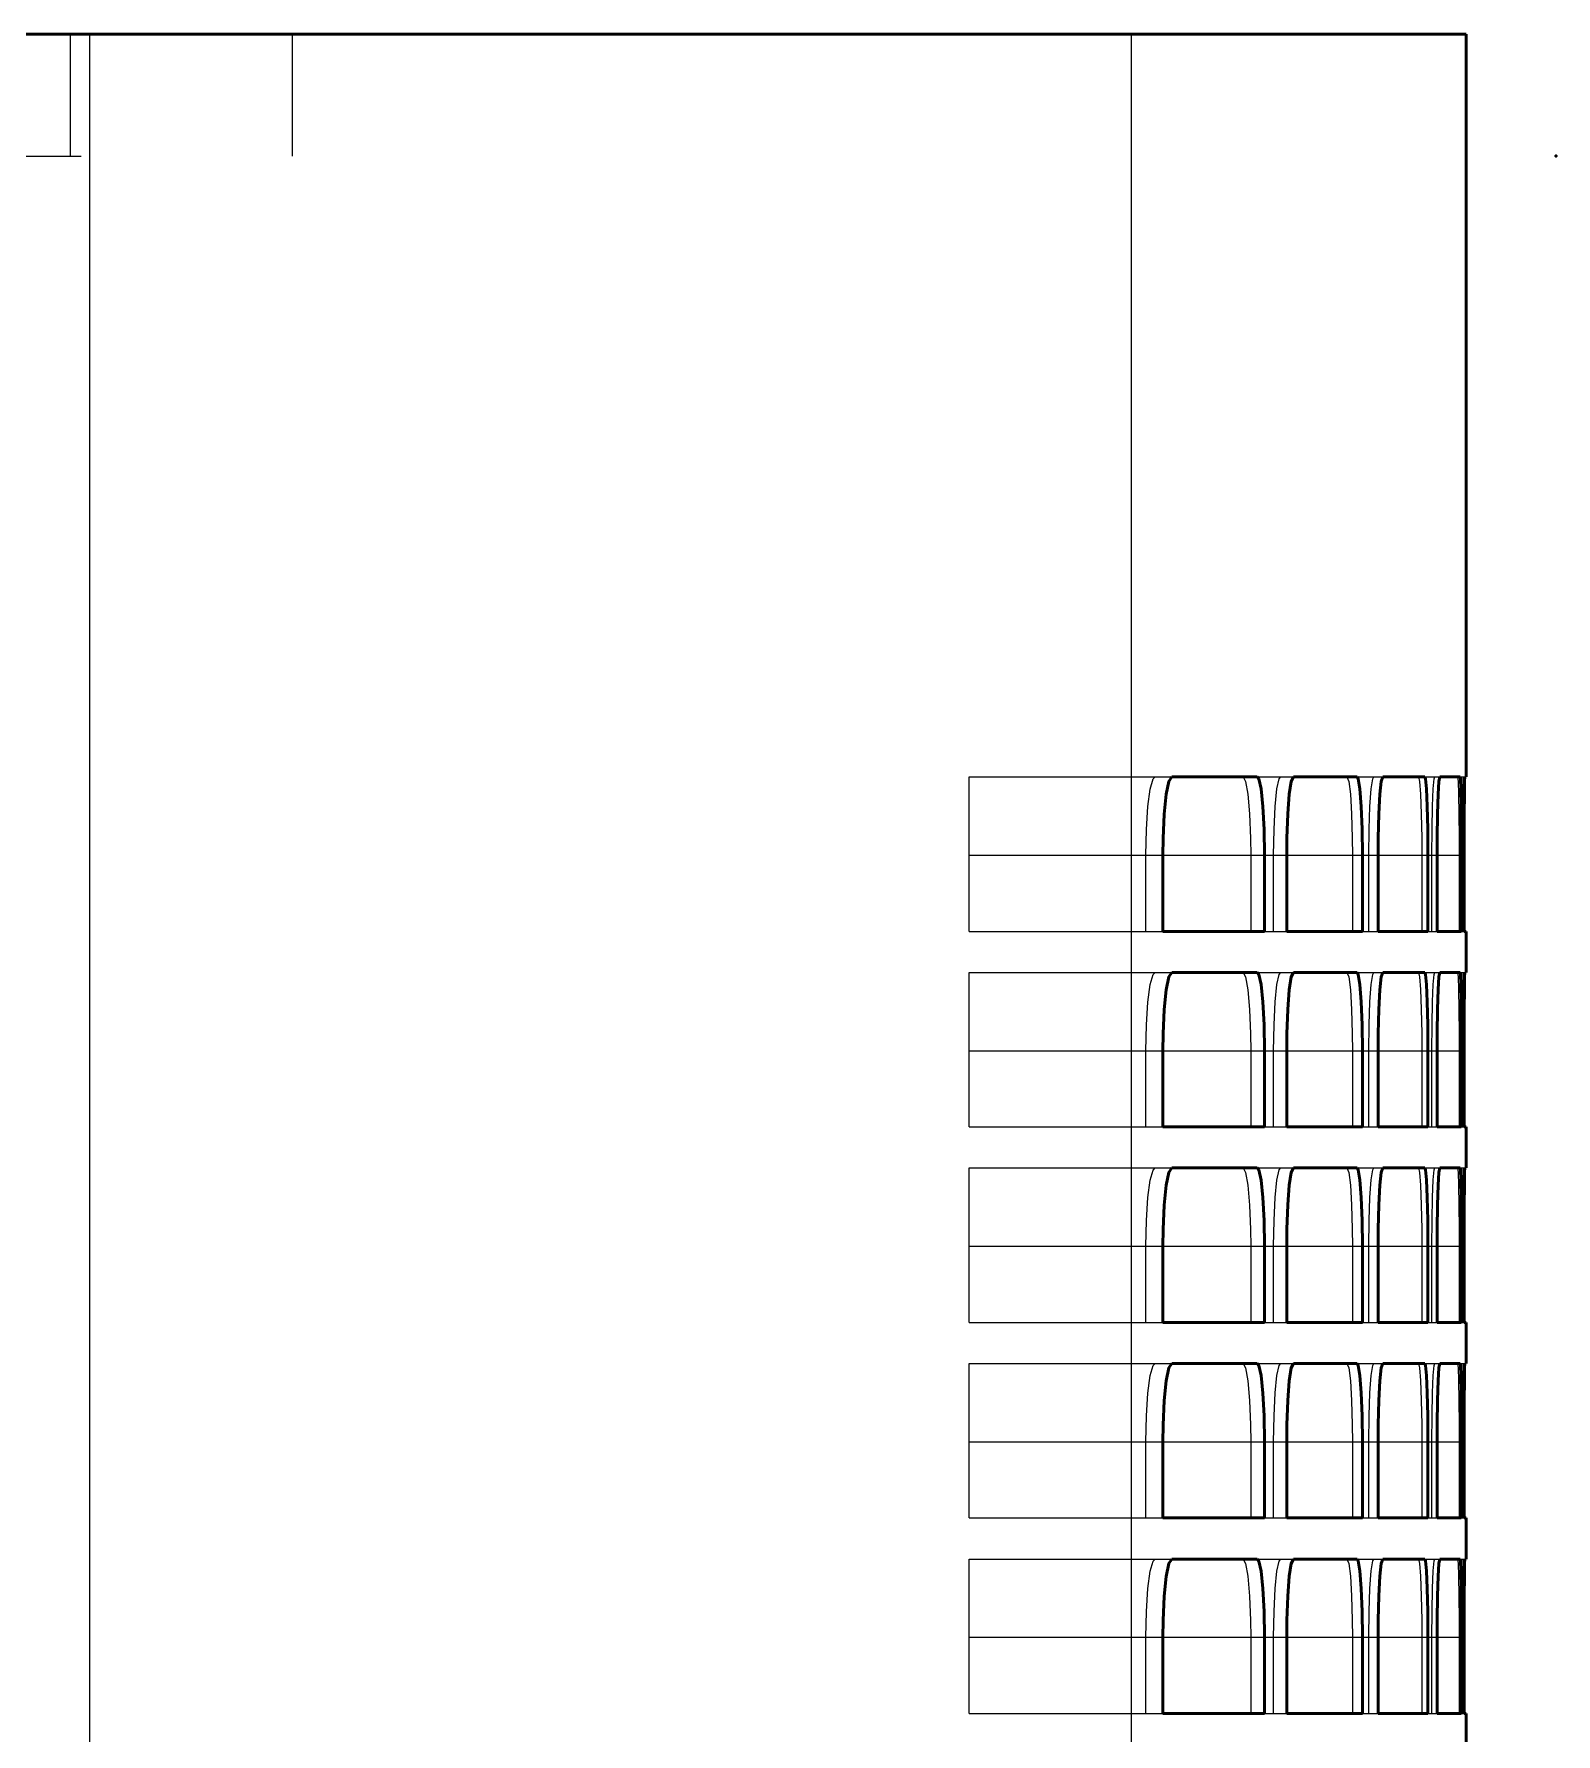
# Model space of a CAD drawing. Header units: inches. Extents: x -0.3 to 35.5, y 0 to 35.9.
# Drawn here: x 31.609 to 35.5, y 30.803 to 35.15 of the extents above; entities that cross this region are included whole.
import ezdxf

# ---------------------------------------------------------------- set-up
doc = ezdxf.new("R2010")
doc.units = ezdxf.units.IN
doc.header["$MEASUREMENT"] = 0
doc.linetypes.add('Dashed', pattern=[2, 1, -1])
for name, color, linetype, lineweight in [('2d ConnectionPoints', 7, 'Continuous', 50), ('AM_0', 7, 'Continuous', 50), ('AM_4', 3, 'Continuous', 25), ('AM_9', 6, 'Dashed', 25)]:
    doc.layers.add(name, color=color, linetype=linetype, lineweight=lineweight)

msp = doc.modelspace()

# ---------------------------------------------------------------- linework, layer by layer
at = {"layer": '2d ConnectionPoints'}
msp.add_point((35.5, 34.838), dxfattribs=at)
at = {"layer": 'AM_0'}
for p, q in [((-0.27, 35.15), (35.27, 35.15)), ((35.27, 35.15), (35.27, 33.25)), ((34.7361, 33.25), (34.5177, 33.25)), ((34.9915, 33.25), (34.829, 33.25)), ((35.1644, 33.25), (35.0573, 33.25)), ((35.255, 33.25), (35.2032, 33.25)), ((35.27, 33.25), (35.2669, 33.25)), ((34.495, 33.05), (34.495, 32.855)), ((34.7549, 32.855), (34.7549, 33.05)), ((34.8116, 33.05), (34.8116, 32.855)), ((35.0051, 32.855), (35.0051, 33.05)), ((35.0452, 33.05), (35.0452, 32.855)), ((35.1727, 32.855), (35.1727, 33.05)), ((35.1963, 33.05), (35.1963, 32.855)), ((35.258, 32.855), (35.258, 33.05)), ((35.2652, 33.05), (35.2652, 32.855)), ((34.495, 32.855), (34.7549, 32.855)), ((34.8116, 32.855), (35.0051, 32.855)), ((35.0452, 32.855), (35.1727, 32.855)), ((35.1963, 32.855), (35.258, 32.855)), ((35.2652, 32.855), (35.27, 32.855)), ((35.27, 32.855), (35.27, 32.75)), ((34.7361, 32.75), (34.5177, 32.75)), ((34.9915, 32.75), (34.829, 32.75)), ((35.1644, 32.75), (35.0573, 32.75)), ((35.255, 32.75), (35.2032, 32.75)), ((35.27, 32.75), (35.2669, 32.75)), ((34.495, 32.55), (34.495, 32.355)), ((34.7549, 32.355), (34.7549, 32.55)), ((34.8116, 32.55), (34.8116, 32.355)), ((35.0051, 32.355), (35.0051, 32.55)), ((35.0452, 32.55), (35.0452, 32.355)), ((35.1727, 32.355), (35.1727, 32.55)), ((35.1963, 32.55), (35.1963, 32.355)), ((35.258, 32.355), (35.258, 32.55)), ((35.2652, 32.55), (35.2652, 32.355)), ((34.495, 32.355), (34.7549, 32.355)), ((34.8116, 32.355), (35.0051, 32.355)), ((35.0452, 32.355), (35.1727, 32.355)), ((35.1963, 32.355), (35.258, 32.355)), ((35.2652, 32.355), (35.27, 32.355)), ((35.27, 32.355), (35.27, 32.25)), ((34.7361, 32.25), (34.5177, 32.25)), ((34.9915, 32.25), (34.829, 32.25)), ((35.1644, 32.25), (35.0573, 32.25)), ((35.255, 32.25), (35.2032, 32.25)), ((35.27, 32.25), (35.2669, 32.25)), ((34.495, 32.05), (34.495, 31.855)), ((34.7549, 31.855), (34.7549, 32.05)), ((34.8116, 32.05), (34.8116, 31.855)), ((35.0051, 31.855), (35.0051, 32.05)), ((35.0452, 32.05), (35.0452, 31.855)), ((35.1727, 31.855), (35.1727, 32.05)), ((35.1963, 32.05), (35.1963, 31.855)), ((35.258, 31.855), (35.258, 32.05)), ((35.2652, 32.05), (35.2652, 31.855)), ((34.495, 31.855), (34.7549, 31.855)), ((34.8116, 31.855), (35.0051, 31.855)), ((35.0452, 31.855), (35.1727, 31.855)), ((35.1963, 31.855), (35.258, 31.855)), ((35.2652, 31.855), (35.27, 31.855)), ((35.27, 31.855), (35.27, 31.75)), ((34.7361, 31.75), (34.5177, 31.75)), ((34.9915, 31.75), (34.829, 31.75)), ((35.1644, 31.75), (35.0573, 31.75)), ((35.255, 31.75), (35.2032, 31.75)), ((35.27, 31.75), (35.2669, 31.75)), ((34.495, 31.55), (34.495, 31.355)), ((34.7549, 31.355), (34.7549, 31.55)), ((34.8116, 31.55), (34.8116, 31.355)), ((35.0051, 31.355), (35.0051, 31.55)), ((35.0452, 31.55), (35.0452, 31.355)), ((35.1727, 31.355), (35.1727, 31.55)), ((35.1963, 31.55), (35.1963, 31.355)), ((35.258, 31.355), (35.258, 31.55)), ((35.2652, 31.55), (35.2652, 31.355)), ((34.495, 31.355), (34.7549, 31.355)), ((34.8116, 31.355), (35.0051, 31.355)), ((35.0452, 31.355), (35.1727, 31.355)), ((35.1963, 31.355), (35.258, 31.355)), ((35.2652, 31.355), (35.27, 31.355)), ((35.27, 31.355), (35.27, 31.25)), ((34.7361, 31.25), (34.5177, 31.25)), ((34.9915, 31.25), (34.829, 31.25)), ((35.1644, 31.25), (35.0573, 31.25)), ((35.255, 31.25), (35.2032, 31.25)), ((35.27, 31.25), (35.2669, 31.25)), ((34.495, 31.05), (34.495, 30.855)), ((34.7549, 30.855), (34.7549, 31.05)), ((34.8116, 31.05), (34.8116, 30.855)), ((35.0051, 30.855), (35.0051, 31.05)), ((35.0452, 31.05), (35.0452, 30.855)), ((35.1727, 30.855), (35.1727, 31.05)), ((35.1963, 31.05), (35.1963, 30.855)), ((35.258, 30.855), (35.258, 31.05)), ((35.2652, 31.05), (35.2652, 30.855)), ((34.495, 30.855), (34.7549, 30.855)), ((34.8116, 30.855), (35.0051, 30.855)), ((35.0452, 30.855), (35.1727, 30.855)), ((35.1963, 30.855), (35.258, 30.855)), ((35.2652, 30.855), (35.27, 30.855)), ((35.27, 30.855), (35.27, 30.75))]:
    msp.add_line(p, q, dxfattribs=at)
for points in [[(34.5177, 33.25), (34.5102, 33.2386), (34.5035, 33.2057), (34.4984, 33.155), (34.4955, 33.0927), (34.495, 33.05)], [(34.7549, 33.05), (34.7538, 33.116), (34.7508, 33.1745), (34.7461, 33.2192), (34.7403, 33.2449), (34.7361, 33.25)], [(34.829, 33.25), (34.8232, 33.2387), (34.8181, 33.2059), (34.8142, 33.1554), (34.812, 33.0932), (34.8116, 33.05)], [(35.0051, 33.05), (35.0043, 33.1161), (35.0021, 33.1747), (34.9988, 33.2194), (34.9946, 33.245), (34.9915, 33.25)], [(35.0573, 33.25), (35.0533, 33.2387), (35.0498, 33.206), (35.047, 33.1557), (35.0455, 33.0936), (35.0452, 33.05)], [(35.1727, 33.05), (35.1722, 33.1162), (35.1709, 33.1749), (35.1688, 33.2195), (35.1662, 33.2451), (35.1644, 33.25)], [(35.2032, 33.25), (35.2009, 33.2387), (35.1989, 33.2061), (35.1974, 33.1559), (35.1965, 33.0938), (35.1963, 33.05)], [(35.258, 33.05), (35.2579, 33.1162), (35.2574, 33.1749), (35.2567, 33.2196), (35.2557, 33.2451), (35.255, 33.25)], [(35.2669, 33.25), (35.2664, 33.2387), (35.2659, 33.2062), (35.2655, 33.156), (35.2653, 33.0939), (35.2652, 33.05)], [(34.5177, 32.75), (34.5102, 32.7386), (34.5035, 32.7057), (34.4984, 32.655), (34.4955, 32.5927), (34.495, 32.55)], [(34.7549, 32.55), (34.7538, 32.616), (34.7508, 32.6745), (34.7461, 32.7192), (34.7403, 32.7449), (34.7361, 32.75)], [(34.829, 32.75), (34.8232, 32.7387), (34.8181, 32.7059), (34.8142, 32.6554), (34.812, 32.5932), (34.8116, 32.55)], [(35.0051, 32.55), (35.0043, 32.6161), (35.0021, 32.6747), (34.9988, 32.7194), (34.9946, 32.745), (34.9915, 32.75)], [(35.0573, 32.75), (35.0533, 32.7387), (35.0498, 32.706), (35.047, 32.6557), (35.0455, 32.5936), (35.0452, 32.55)], [(35.1727, 32.55), (35.1722, 32.6162), (35.1709, 32.6749), (35.1688, 32.7195), (35.1662, 32.7451), (35.1644, 32.75)], [(35.2032, 32.75), (35.2009, 32.7387), (35.1989, 32.7061), (35.1974, 32.6559), (35.1965, 32.5938), (35.1963, 32.55)], [(35.258, 32.55), (35.2579, 32.6162), (35.2574, 32.6749), (35.2567, 32.7196), (35.2557, 32.7451), (35.255, 32.75)], [(35.2669, 32.75), (35.2664, 32.7387), (35.2659, 32.7062), (35.2655, 32.656), (35.2653, 32.5939), (35.2652, 32.55)], [(34.5177, 32.25), (34.5102, 32.2386), (34.5035, 32.2057), (34.4984, 32.155), (34.4955, 32.0927), (34.495, 32.05)], [(34.7549, 32.05), (34.7538, 32.116), (34.7508, 32.1745), (34.7461, 32.2192), (34.7403, 32.2449), (34.7361, 32.25)], [(34.829, 32.25), (34.8232, 32.2387), (34.8181, 32.2059), (34.8142, 32.1554), (34.812, 32.0932), (34.8116, 32.05)], [(35.0051, 32.05), (35.0043, 32.1161), (35.0021, 32.1747), (34.9988, 32.2194), (34.9946, 32.245), (34.9915, 32.25)], [(35.0573, 32.25), (35.0533, 32.2387), (35.0498, 32.206), (35.047, 32.1557), (35.0455, 32.0936), (35.0452, 32.05)], [(35.1727, 32.05), (35.1722, 32.1162), (35.1709, 32.1749), (35.1688, 32.2195), (35.1662, 32.2451), (35.1644, 32.25)], [(35.2032, 32.25), (35.2009, 32.2387), (35.1989, 32.2061), (35.1974, 32.1559), (35.1965, 32.0938), (35.1963, 32.05)], [(35.258, 32.05), (35.2579, 32.1162), (35.2574, 32.1749), (35.2567, 32.2196), (35.2557, 32.2451), (35.255, 32.25)], [(35.2669, 32.25), (35.2664, 32.2387), (35.2659, 32.2062), (35.2655, 32.156), (35.2653, 32.0939), (35.2652, 32.05)], [(34.5177, 31.75), (34.5102, 31.7386), (34.5035, 31.7057), (34.4984, 31.655), (34.4955, 31.5927), (34.495, 31.55)], [(34.7549, 31.55), (34.7538, 31.616), (34.7508, 31.6745), (34.7461, 31.7192), (34.7403, 31.7449), (34.7361, 31.75)], [(34.829, 31.75), (34.8232, 31.7387), (34.8181, 31.7059), (34.8142, 31.6554), (34.812, 31.5932), (34.8116, 31.55)], [(35.0051, 31.55), (35.0043, 31.6161), (35.0021, 31.6747), (34.9988, 31.7194), (34.9946, 31.745), (34.9915, 31.75)], [(35.0573, 31.75), (35.0533, 31.7387), (35.0498, 31.706), (35.047, 31.6557), (35.0455, 31.5936), (35.0452, 31.55)], [(35.1727, 31.55), (35.1722, 31.6162), (35.1709, 31.6749), (35.1688, 31.7195), (35.1662, 31.7451), (35.1644, 31.75)], [(35.2032, 31.75), (35.2009, 31.7387), (35.1989, 31.7061), (35.1974, 31.6559), (35.1965, 31.5938), (35.1963, 31.55)], [(35.258, 31.55), (35.2579, 31.6162), (35.2574, 31.6749), (35.2567, 31.7196), (35.2557, 31.7451), (35.255, 31.75)], [(35.2669, 31.75), (35.2664, 31.7387), (35.2659, 31.7062), (35.2655, 31.656), (35.2653, 31.5939), (35.2652, 31.55)], [(34.5177, 31.25), (34.5102, 31.2386), (34.5035, 31.2057), (34.4984, 31.155), (34.4955, 31.0927), (34.495, 31.05)], [(34.7549, 31.05), (34.7538, 31.116), (34.7508, 31.1745), (34.7461, 31.2192), (34.7403, 31.2449), (34.7361, 31.25)], [(34.829, 31.25), (34.8232, 31.2387), (34.8181, 31.2059), (34.8142, 31.1554), (34.812, 31.0932), (34.8116, 31.05)], [(35.0051, 31.05), (35.0043, 31.1161), (35.0021, 31.1747), (34.9988, 31.2194), (34.9946, 31.245), (34.9915, 31.25)], [(35.0573, 31.25), (35.0533, 31.2387), (35.0498, 31.206), (35.047, 31.1557), (35.0455, 31.0936), (35.0452, 31.05)], [(35.1727, 31.05), (35.1722, 31.1162), (35.1709, 31.1749), (35.1688, 31.2195), (35.1662, 31.2451), (35.1644, 31.25)], [(35.2032, 31.25), (35.2009, 31.2387), (35.1989, 31.2061), (35.1974, 31.1559), (35.1965, 31.0938), (35.1963, 31.05)], [(35.258, 31.05), (35.2579, 31.1162), (35.2574, 31.1749), (35.2567, 31.2196), (35.2557, 31.2451), (35.255, 31.25)], [(35.2669, 31.25), (35.2664, 31.2387), (35.2659, 31.2062), (35.2655, 31.156), (35.2653, 31.0939), (35.2652, 31.05)]]:
    msp.add_lwpolyline(points, dxfattribs=at)
at = {"layer": 'AM_4'}
for p, q in [((31.7511, 35.15), (31.7511, 1.625)), ((34.4142, 35.15), (34.4142, 1.625)), ((34.495, 33.05), (34.7549, 33.05)), ((34.8116, 33.05), (35.0051, 33.05)), ((35.0452, 33.05), (35.1727, 33.05)), ((35.1963, 33.05), (35.258, 33.05)), ((34.495, 32.55), (34.7549, 32.55)), ((34.8116, 32.55), (35.0051, 32.55)), ((35.0452, 32.55), (35.1727, 32.55)), ((35.1963, 32.55), (35.258, 32.55)), ((34.495, 32.05), (34.7549, 32.05)), ((34.8116, 32.05), (35.0051, 32.05)), ((35.0452, 32.05), (35.1727, 32.05)), ((35.1963, 32.05), (35.258, 32.05)), ((34.495, 31.55), (34.7549, 31.55)), ((34.8116, 31.55), (35.0051, 31.55)), ((35.0452, 31.55), (35.1727, 31.55)), ((35.1963, 31.55), (35.258, 31.55)), ((34.495, 31.05), (34.7549, 31.05)), ((34.8116, 31.05), (35.0051, 31.05)), ((35.0452, 31.05), (35.1727, 31.05)), ((35.1963, 31.05), (35.258, 31.05))]:
    msp.add_line(p, q, dxfattribs=at)
at = {"layer": 'AM_9'}
for p, q in [((31.7021, 34.838), (31.7021, 35.15)), ((32.27, 34.838), (32.27, 35.15)), ((2.73, 34.838), (32.27, 34.838)), ((34, 32.855), (34, 33.25)), ((34, 33.25), (34.5177, 33.25)), ((34.7361, 33.25), (34.829, 33.25)), ((34.9915, 33.25), (35.0573, 33.25)), ((35.1644, 33.25), (35.2032, 33.25)), ((35.255, 33.25), (35.2669, 33.25)), ((34, 33.05), (34.495, 33.05)), ((34.4517, 32.855), (34.4517, 33.05)), ((34.7196, 33.05), (34.7196, 32.855)), ((34.7549, 33.05), (34.8116, 33.05)), ((34.7782, 32.855), (34.7782, 33.05)), ((34.9796, 33.05), (34.9796, 32.855)), ((35.0051, 33.05), (35.0452, 33.05)), ((35.0217, 32.855), (35.0217, 33.05)), ((35.157, 33.05), (35.157, 32.855)), ((35.1727, 33.05), (35.1963, 33.05)), ((35.1826, 32.855), (35.1826, 33.05)), ((35.2522, 33.05), (35.2522, 32.855)), ((35.258, 33.05), (35.2652, 33.05)), ((35.2613, 32.855), (35.2613, 33.05)), ((34, 32.855), (34.495, 32.855)), ((34.7549, 32.855), (34.8116, 32.855)), ((35.0051, 32.855), (35.0452, 32.855)), ((35.1727, 32.855), (35.1963, 32.855)), ((35.258, 32.855), (35.2652, 32.855)), ((34, 32.355), (34, 32.75)), ((34, 32.75), (34.5177, 32.75)), ((34.7361, 32.75), (34.829, 32.75)), ((34.9915, 32.75), (35.0573, 32.75)), ((35.1644, 32.75), (35.2032, 32.75)), ((35.255, 32.75), (35.2669, 32.75)), ((34, 32.55), (34.495, 32.55)), ((34.4517, 32.355), (34.4517, 32.55)), ((34.7196, 32.55), (34.7196, 32.355)), ((34.7549, 32.55), (34.8116, 32.55)), ((34.7782, 32.355), (34.7782, 32.55)), ((34.9796, 32.55), (34.9796, 32.355)), ((35.0051, 32.55), (35.0452, 32.55)), ((35.0217, 32.355), (35.0217, 32.55)), ((35.157, 32.55), (35.157, 32.355)), ((35.1727, 32.55), (35.1963, 32.55)), ((35.1826, 32.355), (35.1826, 32.55)), ((35.2522, 32.55), (35.2522, 32.355)), ((35.258, 32.55), (35.2652, 32.55)), ((35.2613, 32.355), (35.2613, 32.55)), ((34, 32.355), (34.495, 32.355)), ((34.7549, 32.355), (34.8116, 32.355)), ((35.0051, 32.355), (35.0452, 32.355)), ((35.1727, 32.355), (35.1963, 32.355)), ((35.258, 32.355), (35.2652, 32.355)), ((34, 31.855), (34, 32.25)), ((34, 32.25), (34.5177, 32.25)), ((34.7361, 32.25), (34.829, 32.25)), ((34.9915, 32.25), (35.0573, 32.25)), ((35.1644, 32.25), (35.2032, 32.25)), ((35.255, 32.25), (35.2669, 32.25)), ((34, 32.05), (34.495, 32.05)), ((34.4517, 31.855), (34.4517, 32.05)), ((34.7196, 32.05), (34.7196, 31.855)), ((34.7549, 32.05), (34.8116, 32.05)), ((34.7782, 31.855), (34.7782, 32.05)), ((34.9796, 32.05), (34.9796, 31.855)), ((35.0051, 32.05), (35.0452, 32.05)), ((35.0217, 31.855), (35.0217, 32.05)), ((35.157, 32.05), (35.157, 31.855)), ((35.1727, 32.05), (35.1963, 32.05)), ((35.1826, 31.855), (35.1826, 32.05)), ((35.2522, 32.05), (35.2522, 31.855)), ((35.258, 32.05), (35.2652, 32.05)), ((35.2613, 31.855), (35.2613, 32.05)), ((34, 31.855), (34.495, 31.855)), ((34.7549, 31.855), (34.8116, 31.855)), ((35.0051, 31.855), (35.0452, 31.855)), ((35.1727, 31.855), (35.1963, 31.855)), ((35.258, 31.855), (35.2652, 31.855)), ((34, 31.355), (34, 31.75)), ((34, 31.75), (34.5177, 31.75)), ((34.7361, 31.75), (34.829, 31.75)), ((34.9915, 31.75), (35.0573, 31.75)), ((35.1644, 31.75), (35.2032, 31.75)), ((35.255, 31.75), (35.2669, 31.75)), ((34, 31.55), (34.495, 31.55)), ((34.4517, 31.355), (34.4517, 31.55)), ((34.7196, 31.55), (34.7196, 31.355)), ((34.7549, 31.55), (34.8116, 31.55)), ((34.7782, 31.355), (34.7782, 31.55)), ((34.9796, 31.55), (34.9796, 31.355)), ((35.0051, 31.55), (35.0452, 31.55)), ((35.0217, 31.355), (35.0217, 31.55)), ((35.157, 31.55), (35.157, 31.355)), ((35.1727, 31.55), (35.1963, 31.55)), ((35.1826, 31.355), (35.1826, 31.55)), ((35.2522, 31.55), (35.2522, 31.355)), ((35.258, 31.55), (35.2652, 31.55)), ((35.2613, 31.355), (35.2613, 31.55)), ((34, 31.355), (34.495, 31.355)), ((34.7549, 31.355), (34.8116, 31.355)), ((35.0051, 31.355), (35.0452, 31.355)), ((35.1727, 31.355), (35.1963, 31.355)), ((35.258, 31.355), (35.2652, 31.355)), ((34, 30.855), (34, 31.25)), ((34, 31.25), (34.5177, 31.25)), ((34.7361, 31.25), (34.829, 31.25)), ((34.9915, 31.25), (35.0573, 31.25)), ((35.1644, 31.25), (35.2032, 31.25)), ((35.255, 31.25), (35.2669, 31.25)), ((34, 31.05), (34.495, 31.05)), ((34.4517, 30.855), (34.4517, 31.05)), ((34.7196, 31.05), (34.7196, 30.855)), ((34.7549, 31.05), (34.8116, 31.05)), ((34.7782, 30.855), (34.7782, 31.05)), ((34.9796, 31.05), (34.9796, 30.855)), ((35.0051, 31.05), (35.0452, 31.05)), ((35.0217, 30.855), (35.0217, 31.05)), ((35.157, 31.05), (35.157, 30.855)), ((35.1727, 31.05), (35.1963, 31.05)), ((35.1826, 30.855), (35.1826, 31.05)), ((35.2522, 31.05), (35.2522, 30.855)), ((35.258, 31.05), (35.2652, 31.05)), ((35.2613, 30.855), (35.2613, 31.05)), ((34, 30.855), (34.495, 30.855)), ((34.7549, 30.855), (34.8116, 30.855)), ((35.0051, 30.855), (35.0452, 30.855)), ((35.1727, 30.855), (35.1963, 30.855)), ((35.258, 30.855), (35.2652, 30.855))]:
    msp.add_line(p, q, dxfattribs=at)
for points in [[(34.4517, 33.05), (34.453, 33.1159), (34.4568, 33.1743), (34.4626, 33.2189), (34.4699, 33.2448), (34.4751, 33.25)], [(34.7001, 33.25), (34.7066, 33.2386), (34.7124, 33.2058), (34.7167, 33.1553), (34.7191, 33.093), (34.7196, 33.05)], [(34.7782, 33.05), (34.7793, 33.116), (34.7822, 33.1746), (34.7867, 33.2192), (34.7923, 33.2449), (34.7963, 33.25)], [(34.9655, 33.25), (34.9702, 33.2387), (34.9744, 33.206), (34.9775, 33.1556), (34.9793, 33.0934), (34.9796, 33.05)], [(35.0217, 33.05), (35.0224, 33.1161), (35.0245, 33.1747), (35.0277, 33.2194), (35.0317, 33.245), (35.0345, 33.25)], [(35.1481, 33.25), (35.1511, 33.2387), (35.1537, 33.2061), (35.1557, 33.1559), (35.1568, 33.0937), (35.157, 33.05)], [(35.1826, 33.05), (35.1831, 33.1162), (35.1843, 33.1749), (35.1862, 33.2195), (35.1885, 33.2451), (35.1901, 33.25)], [(35.2485, 33.25), (35.2498, 33.2387), (35.2508, 33.2062), (35.2516, 33.156), (35.2521, 33.0939), (35.2522, 33.05)], [(35.2613, 33.05), (35.2615, 33.1162), (35.2619, 33.1749), (35.2624, 33.2196), (35.2631, 33.2451), (35.2636, 33.25)], [(34.4517, 32.55), (34.453, 32.6159), (34.4568, 32.6743), (34.4626, 32.7189), (34.4699, 32.7448), (34.4751, 32.75)], [(34.7001, 32.75), (34.7066, 32.7386), (34.7124, 32.7058), (34.7167, 32.6553), (34.7191, 32.593), (34.7196, 32.55)], [(34.7782, 32.55), (34.7793, 32.616), (34.7822, 32.6746), (34.7867, 32.7192), (34.7923, 32.7449), (34.7963, 32.75)], [(34.9655, 32.75), (34.9702, 32.7387), (34.9744, 32.706), (34.9775, 32.6556), (34.9793, 32.5934), (34.9796, 32.55)], [(35.0217, 32.55), (35.0224, 32.6161), (35.0245, 32.6747), (35.0277, 32.7194), (35.0317, 32.745), (35.0345, 32.75)], [(35.1481, 32.75), (35.1511, 32.7387), (35.1537, 32.7061), (35.1557, 32.6559), (35.1568, 32.5937), (35.157, 32.55)], [(35.1826, 32.55), (35.1831, 32.6162), (35.1843, 32.6749), (35.1862, 32.7195), (35.1885, 32.7451), (35.1901, 32.75)], [(35.2485, 32.75), (35.2498, 32.7387), (35.2508, 32.7062), (35.2516, 32.656), (35.2521, 32.5939), (35.2522, 32.55)], [(35.2613, 32.55), (35.2615, 32.6162), (35.2619, 32.6749), (35.2624, 32.7196), (35.2631, 32.7451), (35.2636, 32.75)], [(34.4517, 32.05), (34.453, 32.1159), (34.4568, 32.1743), (34.4626, 32.2189), (34.4699, 32.2448), (34.4751, 32.25)], [(34.7001, 32.25), (34.7066, 32.2386), (34.7124, 32.2058), (34.7167, 32.1553), (34.7191, 32.093), (34.7196, 32.05)], [(34.7782, 32.05), (34.7793, 32.116), (34.7822, 32.1746), (34.7867, 32.2192), (34.7923, 32.2449), (34.7963, 32.25)], [(34.9655, 32.25), (34.9702, 32.2387), (34.9744, 32.206), (34.9775, 32.1556), (34.9793, 32.0934), (34.9796, 32.05)], [(35.0217, 32.05), (35.0224, 32.1161), (35.0245, 32.1747), (35.0277, 32.2194), (35.0317, 32.245), (35.0345, 32.25)], [(35.1481, 32.25), (35.1511, 32.2387), (35.1537, 32.2061), (35.1557, 32.1559), (35.1568, 32.0937), (35.157, 32.05)], [(35.1826, 32.05), (35.1831, 32.1162), (35.1843, 32.1749), (35.1862, 32.2195), (35.1885, 32.2451), (35.1901, 32.25)], [(35.2485, 32.25), (35.2498, 32.2387), (35.2508, 32.2062), (35.2516, 32.156), (35.2521, 32.0939), (35.2522, 32.05)], [(35.2613, 32.05), (35.2615, 32.1162), (35.2619, 32.1749), (35.2624, 32.2196), (35.2631, 32.2451), (35.2636, 32.25)], [(34.4517, 31.55), (34.453, 31.6159), (34.4568, 31.6743), (34.4626, 31.7189), (34.4699, 31.7448), (34.4751, 31.75)], [(34.7001, 31.75), (34.7066, 31.7386), (34.7124, 31.7058), (34.7167, 31.6553), (34.7191, 31.593), (34.7196, 31.55)], [(34.7782, 31.55), (34.7793, 31.616), (34.7822, 31.6746), (34.7867, 31.7192), (34.7923, 31.7449), (34.7963, 31.75)], [(34.9655, 31.75), (34.9702, 31.7387), (34.9744, 31.706), (34.9775, 31.6556), (34.9793, 31.5934), (34.9796, 31.55)], [(35.0217, 31.55), (35.0224, 31.6161), (35.0245, 31.6747), (35.0277, 31.7194), (35.0317, 31.745), (35.0345, 31.75)], [(35.1481, 31.75), (35.1511, 31.7387), (35.1537, 31.7061), (35.1557, 31.6559), (35.1568, 31.5937), (35.157, 31.55)], [(35.1826, 31.55), (35.1831, 31.6162), (35.1843, 31.6749), (35.1862, 31.7195), (35.1885, 31.7451), (35.1901, 31.75)], [(35.2485, 31.75), (35.2498, 31.7387), (35.2508, 31.7062), (35.2516, 31.656), (35.2521, 31.5939), (35.2522, 31.55)], [(35.2613, 31.55), (35.2615, 31.6162), (35.2619, 31.6749), (35.2624, 31.7196), (35.2631, 31.7451), (35.2636, 31.75)], [(34.4517, 31.05), (34.453, 31.1159), (34.4568, 31.1743), (34.4626, 31.2189), (34.4699, 31.2448), (34.4751, 31.25)], [(34.7001, 31.25), (34.7066, 31.2386), (34.7124, 31.2058), (34.7167, 31.1553), (34.7191, 31.093), (34.7196, 31.05)], [(34.7782, 31.05), (34.7793, 31.116), (34.7822, 31.1746), (34.7867, 31.2192), (34.7923, 31.2449), (34.7963, 31.25)], [(34.9655, 31.25), (34.9702, 31.2387), (34.9744, 31.206), (34.9775, 31.1556), (34.9793, 31.0934), (34.9796, 31.05)], [(35.0217, 31.05), (35.0224, 31.1161), (35.0245, 31.1747), (35.0277, 31.2194), (35.0317, 31.245), (35.0345, 31.25)], [(35.1481, 31.25), (35.1511, 31.2387), (35.1537, 31.2061), (35.1557, 31.1559), (35.1568, 31.0937), (35.157, 31.05)], [(35.1826, 31.05), (35.1831, 31.1162), (35.1843, 31.1749), (35.1862, 31.2195), (35.1885, 31.2451), (35.1901, 31.25)], [(35.2485, 31.25), (35.2498, 31.2387), (35.2508, 31.2062), (35.2516, 31.156), (35.2521, 31.0939), (35.2522, 31.05)], [(35.2613, 31.05), (35.2615, 31.1162), (35.2619, 31.1749), (35.2624, 31.2196), (35.2631, 31.2451), (35.2636, 31.25)]]:
    msp.add_lwpolyline(points, dxfattribs=at)

doc.saveas('drawing.dxf')
